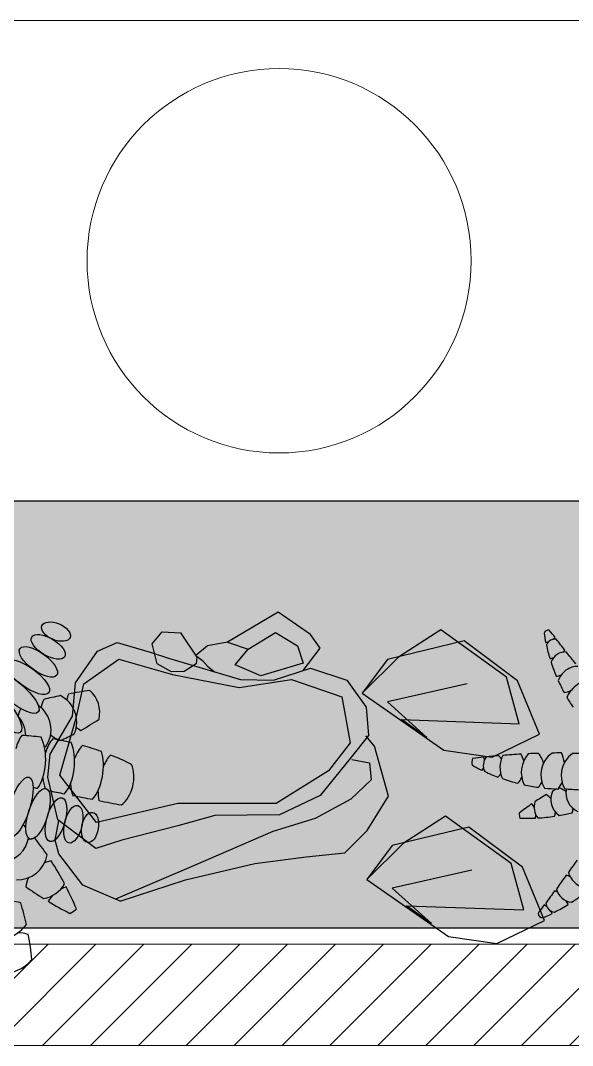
# Model space of a CAD drawing. Header units: millimetres. Extents: x -343543 to 400519, y -115663 to 104219.
# Drawn here: x -163046 to -162529, y 14605 to 15565 of the extents above; entities that cross this region are included whole.
import ezdxf
from ezdxf.xclip import XClip

# ---------------------------------------------------------------- set-up
doc = ezdxf.new("R2010")
doc.units = ezdxf.units.MM
doc.header["$XCLIPFRAME"] = 0
doc.linetypes.add('XREF MAT BANG TUONG XAY$0$CENTER', pattern=[50.8, 31.75, -6.35, 6.35, -6.35])
doc.layers.get('0').update_dxf_attribs({"color": 231, "lineweight": 0})
for name, color, linetype, lineweight in [('A-PATT', 252, 'Continuous', 9), ('A-SYMBOLS', 10, 'Continuous', 13), ('XREF MAT BANG TUONG XAY$0$A-GRID', 8, 'XREF MAT BANG TUONG XAY$0$CENTER', 15), ('XREF MAT BANG TUONG XAY$0$A-WALL-INT', 8, 'Continuous', 9)]:
    doc.layers.add(name, color=color, linetype=linetype, lineweight=lineweight)
for name, color, linetype in [('XREF MAT BANG NOI THAT$0$A-PATT', 8, 'Continuous'), ('XREF MAT BANG NOI THAT$0$FF-Plants', 8, 'Continuous'), ('XREF MAT BANG TUONG XAY$0$A-FNSH', 8, 'Continuous'), ('XREF MAT BANG TUONG XAY$0$A-FURN', 8, 'Continuous'), ('XREF MAT BANG TUONG XAY$0$A-PATT', 8, 'Continuous')]:
    doc.layers.add(name, color=color, linetype=linetype)

# ---------------------------------------------------------------- blocks, each defined once
blk = doc.blocks.new('XREF MAT BANG TUONG XAY$0$00.xref_IKIGAI_Truc')
at = {"layer": 'XREF MAT BANG TUONG XAY$0$A-GRID', "color": 8, "ltscale": 20}
blk.add_lwpolyline([(-2907.53, 14700), (42750, 14700)], dxfattribs=at)
blk = doc.blocks.new('XREF MAT BANG TUONG XAY$0$xref_IKIGAI_Cot')
at = {"layer": 'XREF MAT BANG TUONG XAY$0$A-GRID', "color": 8, "ltscale": 20}
blk.add_lwpolyline([(-2907.53, 14700), (42750, 14700)], dxfattribs=at)
blk = doc.blocks.new('*U244')
at = {"layer": 'XREF MAT BANG TUONG XAY$0$A-PATT'}
h = blk.add_hatch(dxfattribs=at)
h.set_pattern_fill('ANSI31', color=8, scale=10)
h.set_pattern_definition([(45, (42836.782, -11178.564), (-22.45064, 22.45064), [])])
h.paths.add_polyline_path([(-38.7, 47.5), (7351.29, 47.5), (7351.29, -47.5), (-38.7, -47.5)])
at = {"layer": 'XREF MAT BANG TUONG XAY$0$A-WALL-INT', "color": 8}
blk.add_lwpolyline([(-38.7, 47.5), (7351.29, 47.5), (7351.29, -47.5), (-38.7, -47.5)], close=True, dxfattribs=at)
blk = doc.blocks.new('XREF MAT BANG NOI THAT$0$YLD.Studio-03-28')
at = {"layer": 'XREF MAT BANG NOI THAT$0$FF-Plants', "color": 8}
for centre, major_axis, ratio, start_param, end_param in [((126.93, 295.28), (154.05, 93.06), 1, 2.093129, 2.150944), ((-28.11, 370.05), (12.47, 1.38), 1, 1.147291, 1.658613), ((-720.71, 297.44), (696.05, 87.86), 1, -0.019775, -0.004764), ((126.93, 295.28), (179.26, 16.06), 1, 2.620889, 2.695191), ((-30.78, 359.39), (11.92, 3.92), 1, 0.563286, 1.731811), ((-28.13, 380.65), (7.38, 7.38), 1, 3.163446, 3.394357), ((-28.13, 380.65), (7.38, 7.38), 1, 4.211477, 4.434646), ((-720.71, 297.44), (-27.98, 701.02), 1, -1.525383, -1.508416), ((-32.66, 330.92), (24.34, 7.22), 1, 0.822084, 1.709786), ((-31.22, 367.37), (9.85, 9.85), 1, 3.076455, 3.363905), ((-31.22, 367.37), (9.85, 9.85), 1, 4.411154, 4.681391), ((126.93, 295.28), (161.17, 80.1), 1, 2.34786, 2.432422), ((-720.71, 297.44), (216.65, 667.29), 1, -1.201138, -1.176629), ((97.05, 330.83), (176.44, 17.96), 1, 3.00218, 3.084607), ((-74.88, 320.05), (12.94, 12.94), 1, 0.82062, 1.078808), ((-251.37, 199.89), (-213.13, 68.28), 1, 4.051837, 4.11859), ((-37.22, 309.64), (25.59, 7.36), 1, 0.581757, 1.74589), ((-31.83, 357.06), (23.56, 1.4), 1, 3.924663, 4.201909), ((-31.83, 357.06), (22.43, 7.35), 1, 4.620625, 4.910204), ((126.93, 295.28), (107.29, 144.5), 1, 1.995112, 2.070246), ((-720.71, 297.44), (-15.94, 701.4), 1, -1.561174, -1.547304), ((-167.93, 314.89), (-4.41, 4.15), 0.874189, -0.631907, 0.605204), ((-3805.39, -4820.75), (3697.77, 5097.06), 1, 0.010517, 0.012058), ((-77.5, 341.06), (12.94, 12.94), 1, 3.782735, 3.970709), ((-69.5, 305.96), (17.74, 4.46), 1, 1.070558, 1.93711), ((97.05, 330.83), (174.08, 33.9), 1, 3.005163, 3.095157), ((-77.5, 341.06), (12.94, 12.94), 1, 4.331164, 4.559334), ((-251.37, 199.89), (198.1, 104.13), 1, 0.044622, 0.102098), ((-39.65, 292.82), (24.2, 6.68), 1, 0.349234, 1.81552), ((-35.33, 339.62), (17.75, 17.75), 1, 3.237126, 3.475194), ((-35.33, 339.62), (24.87, 3.43), 1, -1.440259, -1.02539), ((-17.16, 382.24), (160.18, 56.52), 1, 3.202232, 3.258797), ((-167.93, 314.89), (7.33, 7.53), 0.490947, 4.036545, 4.390012), ((-158.94, 303.71), (-1.27, 9.62), 0.959793, -0.027203, 1.298202), ((-167.93, 314.89), (7.33, 7.53), 0.490947, -1.435337, -1.122828), ((-3804.47, -4821.9), (-5351.81, 3318.39), 1, 4.647902, 4.650212), ((-62.76, 290.25), (17.63, 4.89), 1, 0.843157, 2.259346), ((-73.48, 322.67), (12.94, 12.94), 1, 4.614517, 4.925034), ((126.93, 295.28), (127.26, 127.26), 1, 2.248166, 2.319436), ((-720.71, 297.44), (4.17, 701.56), 1, -1.563026, -1.550692), ((111.07, 162.3), (-108.1, 108.1), 1, -0.487515, -0.393227), ((64.36, 297.58), (-7.76, 9.92), 0.800189, 3.860592, 5.342894), ((112.08, 162.81), (-49.51, 144.63), 1, -0.132709, -0.045878), ((78.73, 305.04), (-7.5, 12.73), 0.490947, 0.941091, 1.224771), ((78.73, 305.04), (-8.66, 1.18), 0.959793, 3.11439, 4.439794), ((113.3, 163.34), (-5.54, 152.77), 1, 0.097095, 0.15366), ((90.56, 310.2), (-4.8, 8.15), 0.490947, 0.894952, 1.248419), ((-3506.28, 4685.53), (4396.41, 3576.45), 1, -1.566496, -1.564955), ((90.56, 310.2), (4.65, 2.84), 0.874189, -0.631907, 0.605204), ((-16.24, 381.09), (-165.27, 39.2), 1, 0.696456, 0.783287), ((-146.73, 290.5), (8.37, 11.22), 0.800189, 0.718999, 2.201301), ((-158.94, 303.71), (11.45, 11.76), 0.490947, -1.242361, -1.031338), ((-3803.62, -4822.84), (-5285.14, 3423.57), 1, 4.664988, 4.667502), ((-73.48, 322.67), (12.94, 12.94), 1, 3.653835, 3.878467), ((97.05, 330.83), (-24.91, 175.59), 1, 1.600203, 1.670446), ((-69.5, 305.96), (18.03, 3.11), 1, -0.858259, -0.431968), ((-251.37, 199.89), (-106.67, 196.75), 1, 4.695684, 4.712949), ((-33.47, 327.58), (-31.96, 4.13), 1, 1.051212, 1.280295), ((-40.21, 273.86), (24.18, 6.74), 1, 0.34663, 1.812916), ((-33.47, 327.58), (30.91, 9.1), 1, 4.595233, 4.887164), ((110.16, 161.69), (-108.1, 108.1), 1, -0.371224, -0.289813), ((49.87, 288.97), (-9.31, 11.6), 0.671515, 3.780069, 5.510321), ((64.36, 297.58), (-9.68, 14.44), 0.490947, 0.847911, 1.176828), ((-3507.5, 4685.01), (-3612.43, 4366.89), 1, 3.135264, 3.137574), ((90.56, 310.2), (-4.8, 8.15), 0.490947, 1.706256, 2.018765), ((-158.94, 303.71), (11.45, 11.76), 0.490947, 4.082683, 4.366363), ((-15.39, 380.15), (163.44, 46.24), 1, 3.430249, 3.524537), ((-133.26, 277.48), (9.71, 13.37), 0.671515, 0.638476, 2.368728), ((-146.73, 290.5), (12.65, 14.6), 0.490947, -1.176481, -0.937354), ((-3802.7, -4823.64), (3748.2, 5060.09), 1, 0.012815, 0.015), ((-69.5, 305.96), (12.94, 12.94), 1, 3.610658, 3.836879), ((-57.01, 276.13), (17.51, 5.3), 1, 1.041301, 2.442574), ((126.37, 276.32), (160.28, 81.86), 1, 2.561375, 2.637785), ((-721.27, 278.48), (6.11, 701.55), 1, -1.559332, -1.54792), ((110.16, 161.69), (140.84, 59.44), 1, 1.700812, 1.771763), ((36.77, 280.2), (-11.29, 13.22), 0.490947, 3.820292, 5.530953), ((49.87, 288.97), (-10.5, 13.85), 0.490947, 0.705769, 1.183947), ((-3508.52, 4684.49), (-3637.95, 4345.65), 1, 3.126715, 3.12923), ((78.73, 305.04), (-7.5, 12.73), 0.490947, 1.899231, 2.110255), ((-130.17, -78.33), (39.97, 11.33), 1, 2.586623, 3.750756), ((48.34, -84.81), (24.81, 20.04), 0.300118, 1.57079632810651, 7.853981635286097), ((61.65, -99.31), (18.92, 22.34), 0.32034, 1.570796328619921, 7.853981635799506), ((-163.3, -85.72), (38.08, 10.86), 1, 2.834025, 3.721727), ((-173.89, -95.15), (37.89, 9.89), 1, -0.514776, -0.276708), ((-69.77, -84.57), (27.63, 7.13), 1, 3.083987, 4.256555), ((-46.34, -104.18), (-27.9, 8.85), 0.32034, 4.712389, 10.995574), ((75.39, -111.51), (14.64, 20.1), 0.362784, 1.570796329213647, 7.853981636393232), ((-200.9, -101.55), (36.6, 4.02), 1, -0.407081, -0.129834), ((-216.63, 163.75), (273.46, 63.61), 1, 4.699825, 4.77496), ((-86.05, -101.92), (27.29, 8.36), 1, 2.817212, 4.233401), ((-3.74, -113.76), (-30.09, 1.53), 0.490947, 3.785606, 4.32554), ((20.15, -82.2), (26.71, 7.46), 1, 4.4537, 5.200923), ((33.25, -129.97), (27.7, 1.31), 1, 1.048117, 1.324965), ((89.67, -121.79), (12.46, 17.23), 0.405439, 1.570796329326606, 7.853981636506192), ((-216.63, 163.75), (248.92, 129.86), 1, 4.329382, 4.413944), ((164.81, -310.51), (347.81, 30.31), 1, 2.442768, 2.500244), ((-125.03, -138.22), (28.31, 3.58), 1, 0.992036, 1.302554), ((-52.66, -121.47), (-23.66, 7.62), 0.362784, 4.712389, 10.995574), ((-103.93, -121.7), (27.93, 5.85), 1, -0.092452, 0.13377), ((-247.58, 98.25), (-195.64, 195.64), 1, 3.074822, 3.088233), ((-243.8, -91.45), (253.99, 75.53), 1, -0.413209, -0.344422), ((103.71, -131.02), (9.17, 15.48), 0.456009, 1.570796330207066, 7.853981637386653), ((-247.58, 98.25), (258.06, 99.76), 1, -1.338969, -1.268726), ((9598.21, -2076.1), (1960.63, 9625.89), 0.999995, 1.570929, 1.571374), ((-3.74, -113.76), (-30.09, 1.53), 0.490947, 0.614903, 2.459294), ((26.1, -105.91), (26.71, 7.46), 1, 3.832451, 5.407049), ((42.16, -151.58), (26.58, 7.9), 1, 0.822433, 1.110363), ((117.96, -138.21), (5.53, 13.22), 0.543524, 1.570796330777153, 7.853981637956739), ((164.81, -310.51), (335.81, 95.52), 1, 2.324239, 2.390992), ((-148.49, -155.88), (20.18, 20.18), 1, 0.049122, 0.277291), ((-103.93, -121.7), (27.45, 7.81), 1, 3.041096, 3.907647), ((-247.58, 98.25), (268.25, 67.73), 1, -1.331889, -1.241895), ((-125.03, -138.22), (27.47, 7.75), 1, -0.117756, 0.106875), ((-58.11, -138.26), (-20.48, 5.72), 0.405439, 4.712389, 10.995574), ((9598.21, -2076.1), (-9657.65, 1797.41), 1, -0.015287, -0.01372), ((-8.3, -140.7), (-29.95, 3.28), 0.490947, -1.152148, -0.762871), ((-8.3, -140.7), (-29.95, 3.28), 0.490947, 3.728869, 4.32554), ((249.16, -37.37), (-180.84, 180.84), 1, 1.145565, 1.150477), ((42.16, -151.58), (26.99, 6.37), 1, 2.186811, 2.573114), ((-414.46, -240.64), (-94.86, 473.15), 1, -1.563798, -1.53036), ((-148.49, -155.88), (20.18, 20.18), 1, 5.783878, 5.971852), ((-243.8, -91.45), (235.19, 122.06), 1, -0.711068, -0.64492), ((249.16, -37.37), (251.39, 46.98), 1, 3.38012, 3.436797), ((33.25, -129.97), (26.64, 7.72), 1, 4.024889, 5.533726), ((-120.41, -138.5), (27.48, 7.72), 1, 3.333395, 3.591583), ((-247.58, 98.25), (262.76, 86.63), 1, -1.496933, -1.414506), ((-62.44, -154.51), (-17.52, 4.12), 0.456009, 4.712389, 10.995574), ((-14.41, -167.33), (-29.71, 5.01), 0.490947, -1.152148, -0.707001), ((-8.3, -140.7), (-29.95, 3.28), 0.490947, 0.603982, 2.465473), ((49.31, -175.65), (19.61, 19.61), 1, 0.409717, 0.613792), ((-414.46, -240.64), (472.42, 98.43), 1, -0.058503, -0.016159), ((-65.4, -170.23), (-14.12, 2.44), 0.543524, 4.712389, 10.995574), ((9598.21, -2076.1), (2618.51, 9468.06), 1, 1.643686, 1.64561), ((-14.41, -167.33), (-29.71, 5.01), 0.490947, 3.753714, 4.32554), ((-243.8, -91.45), (223.08, 143.01), 1, -0.91466, -0.843709), ((49.31, -175.65), (19.61, 19.61), 1, 1.633109, 1.816916), ((249.16, -37.37), (-201.19, 157.88), 1, 1.171755, 1.250482), ((-14.41, -167.33), (-29.71, 5.01), 0.490947, 0.678699, 2.38936), ((42.16, -151.58), (26.72, 7.43), 1, 4.215397, 5.285768), ((9598.21, -2076.1), (-9680.08, 1672.37), 1, -0.02331, -0.021125), ((-22.06, -193.56), (-29.37, 6.73), 0.490947, -1.152148, -0.795463), ((-22.06, -193.56), (-29.37, 6.73), 0.490947, 3.847362, 4.32554), ((-243.8, -91.45), (172.72, 200.95), 1, -1.320605, -1.239195), ((-22.06, -193.56), (-25.27, 5.06), 0.671515, 0.638476, 2.368728)]:
    blk.add_ellipse(centre, major_axis=major_axis, ratio=ratio, start_param=start_param, end_param=end_param, dxfattribs=at)
blk = doc.blocks.new('XREF MAT BANG NOI THAT$0$YLD.Studio-02-172')
at = {"layer": 'XREF MAT BANG NOI THAT$0$FF-Plants', "color": 8}
for p, q in [((-95.53, 150.86), (-66.24, 174.66)), ((-66.24, 174.66), (-42.19, 170.85)), ((-42.19, 170.85), (-18.15, 167.04)), ((-18.15, 167.04), (-7.61, 160.36)), ((19.27, 163.67), (-7.47, 162.78)), ((46.32, 148.77), (19.27, 163.67)), ((-48.87, 160.31), (-64.65, 139.38)), ((-33.08, 160.62), (-48.87, 160.31)), ((-27.95, 144.55), (-33.08, 160.62)), ((-7.47, 162.78), (-26.81, 143.27)), ((-113.87, 127.65), (-95.53, 150.86)), ((-12.16, 144.85), (-36.04, 121.6)), ((31.38, 142.35), (-12.16, 144.85)), ((61.42, 116.35), (46.32, 148.77)), ((-64.65, 139.38), (-78.85, 103.79)), ((-26.81, 143.27), (-57.84, 111.2)), ((53.04, 97.42), (31.38, 142.35)), ((-113.56, 91.23), (-113.87, 127.65)), ((60.04, 109.22), (78.98, 127.44)), ((78.98, 127.44), (92.74, 120.1)), ((-36.04, 121.6), (-60.63, 69.34)), ((54.47, 80.35), (61.42, 116.35)), ((92.74, 120.1), (117.33, 92.49)), ((-57.84, 111.2), (-71.45, 71.18)), ((67.12, 109.95), (59.89, 69.12)), ((83.91, 106.56), (67.12, 109.95)), ((98.57, 87.52), (83.91, 106.56)), ((-78.85, 103.79), (-86.08, 62.95)), ((51.37, 47.77), (53.04, 97.42)), ((53.04, 97.42), (53.04, 97.42)), ((-113.95, 42.72), (-113.56, 91.23)), ((86.07, 60.33), (98.57, 87.52)), ((117.33, 92.49), (94.85, 41.96)), ((58.76, 49.77), (54.47, 80.35)), ((-71.45, 71.18), (-64.85, 10.77)), ((-60.63, 69.34), (-49.5, -22.33)), ((59.89, 69.12), (73.14, 46.51)), ((-86.08, 62.95), (-108.65, -12.19)), ((73.14, 46.51), (86.07, 60.33)), ((94.85, 41.96), (86.07, 60.33)), ((86.55, -14.93), (58.76, 49.77)), ((-121.45, -23.59), (-113.95, 42.72)), ((70.9, -12.81), (51.37, 47.77)), ((94.85, 41.96), (93.84, 22.91)), ((74.96, 20.73), (68.76, 26.54)), ((80.73, 16.58), (74.96, 20.73)), ((93.84, 22.91), (86.04, 10.81)), ((-64.85, 10.77), (-70.27, -24.77)), ((78.32, 10.33), (72.34, -1.7)), ((84.28, 11.63), (78.32, 10.33)), ((86.04, 10.81), (80.73, 16.58)), ((108.9, -0.74), (84.28, 11.63)), ((72.34, -1.7), (73.54, -13.54)), ((111.67, -17.85), (108.9, -0.74)), ((-108.65, -12.19), (-131.64, -90.89)), ((91.14, -61.3), (70.9, -12.81)), ((73.54, -13.54), (82.47, -26.06)), ((94.1, -31.14), (86.55, -14.93)), ((101.63, -28.58), (111.67, -17.85)), ((-133.96, -86.84), (-121.45, -23.59)), ((-70.27, -24.77), (-77.58, -78.45)), ((-49.5, -22.33), (-58.21, -100.2)), ((82.47, -26.06), (101.63, -28.58)), ((106.93, -61), (94.1, -31.14)), ((72.1, -96.61), (91.14, -61.3)), ((100.97, -80.07), (106.93, -61)), ((-77.58, -78.45), (-82.41, -103.49)), ((74.1, -104), (100.97, -80.07)), ((-133.96, -86.84), (-115.11, -119.75)), ((-82.41, -103.49), (-51.51, -135.6)), ((-58.21, -100.2), (-10.17, -128.82)), ((42.37, -107.03), (72.1, -96.61)), ((43.37, -110.73), (74.1, -104)), ((-10.17, -128.82), (42.37, -107.03)), ((10.38, -135.52), (43.37, -110.73)), ((-115.11, -119.75), (-83.24, -138.63)), ((-83.24, -138.63), (-70, -140.61)), ((-70, -140.61), (-52.18, -134.9)), ((-51.51, -135.6), (-10.53, -140.39)), ((-10.53, -140.39), (10.38, -135.52))]:
    blk.add_line(p, q, dxfattribs=at)
blk = doc.blocks.new('XREF MAT BANG NOI THAT$0$YLD.Studio-05-32')
at = {"layer": 'XREF MAT BANG NOI THAT$0$FF-Plants', "color": 8}
for p, q in [((31.22, 53.43), (92.79, 97.72)), ((92.79, 97.72), (132.3, 72.09)), ((20.65, 49.77), (70.85, 87.38)), ((70.85, 87.38), (142.68, 70.04)), ((132.3, 72.09), (166.47, 38.23)), ((142.68, 70.04), (166.47, 38.23)), ((0, 0), (20.65, 49.77)), ((19.22, 9.76), (31.22, 53.43)), ((68.06, 47.09), (142.6, 30.32)), ((166.47, 38.23), (89.77, -14.94)), ((142.6, 30.32), (105.7, -3.05)), ((129.4, 13.56), (19.22, 9.76)), ((105.7, -3.05), (129.4, 13.56)), ((44.58, -21.49), (0, 0)), ((89.77, -14.94), (44.58, -21.49))]:
    blk.add_line(p, q, dxfattribs=at)
blk = doc.blocks.new('XREF MAT BANG NOI THAT')
at = {"layer": 'XREF MAT BANG NOI THAT$0$A-PATT'}
h = blk.add_hatch(dxfattribs=at)
h.set_pattern_fill('CROSS', color=8, scale=5)
h.paths.add_polyline_path([(17730, 15115), (22270.01, 15115), (22270.01, 14715), (17730, 14715)])
at = {"color": 8}
for points in [[(17600, 15565), (22400, 15565), (22400, 15115), (17600, 15115)], [(17730, 15115), (22270.01, 15115), (22270.01, 14715), (17730, 14715)]]:
    blk.add_lwpolyline(points, close=True, dxfattribs=at)
blk.add_circle((18529.46, 15340), 180, dxfattribs=at)
at = {"color": 8, "rotation": 90}
for p in [(19092.77, 14898.12), (18182.06, 14874.64)]:
    blk.add_blockref('XREF MAT BANG NOI THAT$0$YLD.Studio-03-28', p, dxfattribs=at)
at = {"color": 8, "xscale": -1, "rotation": 276.7943954355341}
blk.add_blockref('XREF MAT BANG NOI THAT$0$YLD.Studio-02-172', (18450.76, 14883.53), dxfattribs=at)
at = {"color": 8, "xscale": -1}
for p in [(18773.69, 14896.63), (18778.16, 14722.17)]:
    blk.add_blockref('XREF MAT BANG NOI THAT$0$YLD.Studio-05-32', p, dxfattribs=at)
blk = doc.blocks.new('01.Xref _MB T1')
at = {"layer": 'XREF MAT BANG TUONG XAY$0$A-FNSH', "color": 8, "elevation": 0}
blk.add_lwpolyline([(17729.99734, 15115.0002), (22270.01323, 15115.0002), (22270.01323, 14715.0002), (17729.99734, 14715.0002)], close=True, dxfattribs=at)
blk.add_lwpolyline([(19999.99607, 14715), (15914.99991, 14714.99991), (15914.99991, 14589.99991), (16079.99997, 14589.99991), (16080.00846, 12469.99987), (16204.99154, 12470.00001), (16204.98304, 14284.99953), (16319.99027, 14284.99599), (16319.99965, 14590), (19999.99612, 14590)], dxfattribs=at)
at = {"color": 8}
blk.add_blockref('XREF MAT BANG TUONG XAY$0$00.xref_IKIGAI_Truc', (0.00011, 0), dxfattribs=at)
ref = blk.add_blockref('XREF MAT BANG TUONG XAY$0$xref_IKIGAI_Cot', (-0.00927, -0.00001), dxfattribs=at)
XClip(ref).set_block_clipping_path([(-1610.3425959283, -2225.6693134198), (41829.1295208634, 21555.8819575264)])
at = {"layer": 'XREF MAT BANG TUONG XAY$0$A-FURN', "color": 8}
blk.add_blockref('*U244', (16343.69831, 14652.50058), dxfattribs=at)
at = {"layer": 'A-PATT', "color": 8}
blk.add_blockref('XREF MAT BANG NOI THAT', (0, 0), dxfattribs=at)

msp = doc.modelspace()

# ---------------------------------------------------------------- block references
at = {"layer": 'A-SYMBOLS'}
msp.add_blockref('01.Xref _MB T1', (-181333.08, 0), dxfattribs=at)

doc.saveas('drawing.dxf')
